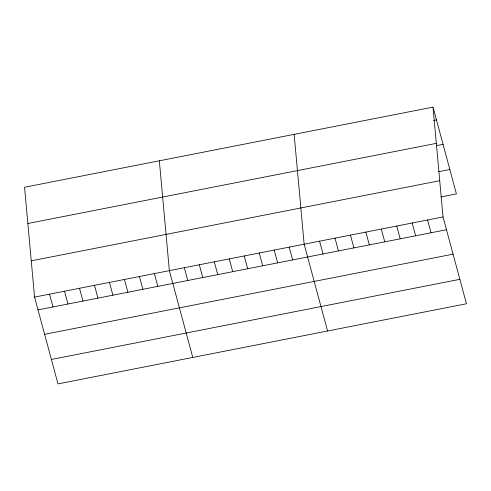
<?xml version="1.0" encoding="UTF-8"?>
<svg xmlns="http://www.w3.org/2000/svg" width="491" height="491" viewBox="0 0 491 491"><rect width="100%" height="100%" fill="white"/><g stroke="black" fill="none" stroke-linecap="round" stroke-linejoin="round"><path stroke-width="0.74" d="M433.013 107.112L24.55 187.249L34.573 297.092L57.987 383.888L466.45 303.751L443.029 216.954L433.013 107.112L456.427 193.908L440.998 196.94M433.522 120.479L436.462 119.902M27.858 223.497L436.315 143.36M436.438 145.624L443.054 144.329M438.819 171.654L449.842 169.487M31.264 260.844L439.721 180.706M34.573 297.092L443.029 216.954M38.022 309.882L446.479 229.745M44.613 334.303L453.07 254.166M51.402 359.461L459.858 279.324M427.6 219.98L431.049 232.771M412.17 223.006L415.619 235.797M396.74 226.032L400.19 238.822M381.311 229.064L384.76 241.854M365.875 232.09L369.33 244.88M350.445 235.115L353.894 247.906M335.015 238.141L338.465 250.932M319.586 241.173L323.035 253.964M327.571 330.995L304.156 244.199L294.134 134.362M289.174 247.139L292.63 259.929M274.199 250.072L277.654 262.863M259.223 253.012L262.673 265.803M244.248 255.952L247.697 268.743M229.272 258.892L232.722 271.683M214.291 261.832L217.746 274.622M199.315 264.766L202.765 277.556M184.34 267.705L187.789 280.496M192.779 357.442L169.364 270.645L159.342 160.809M154.383 273.585L157.838 286.376M139.407 276.519L142.856 289.309M124.432 279.459L127.881 292.249M109.456 282.399L112.905 295.189M94.475 285.339L97.93 298.129M79.499 288.272L82.954 301.063M64.524 291.212L67.973 304.003M49.548 294.152L52.997 306.943"/></g></svg>
